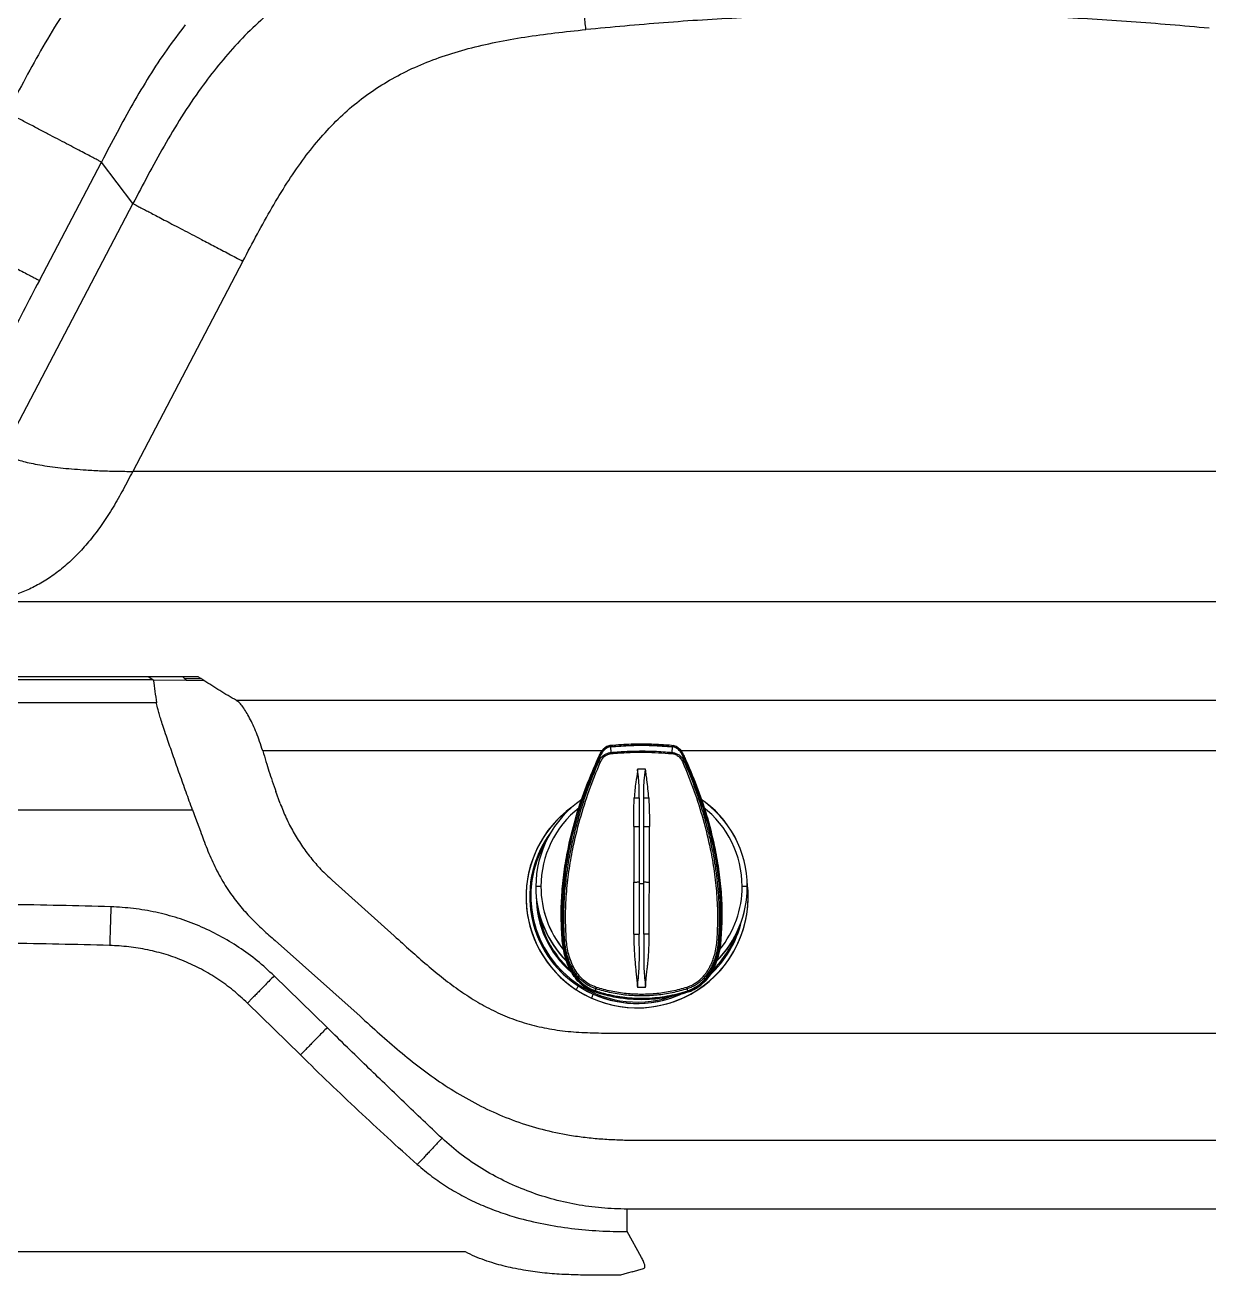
# Model space of a CAD drawing. Extents: x 400 to 501, y 484 to 634.
# Drawn here: x 434.14 to 456.06, y 505.78 to 528.93 of the extents above; entities that cross this region are included whole.
import ezdxf

# ---------------------------------------------------------------- set-up
doc = ezdxf.new("R2010")
doc.units = 0
doc.header["$MEASUREMENT"] = 0
doc.layers.add('DIM', color=3, linetype='Continuous')
doc.layers.add('GEOMETRY', color=3, linetype='Continuous', lineweight=25)

# ---------------------------------------------------------------- blocks, each defined once
blk = doc.blocks.new('2026 GRANDEE')
at = {"layer": 'GEOMETRY', "ltscale": 16}
for p, q in [((-16.02, -72.64), (-14.87, -70.446)), ((-14.286, -71.216), (-14.87, -70.446)), ((-14.286, -71.216), (-16.679, -75.782)), ((-12.25, -72.283), (-14.291, -76.177)), ((14.104, -76.177), (-14.291, -76.177)), ((-16.952, -78.589), (16.587, -78.589)), ((-13.91, -80.04), (-20.231, -80.04)), ((-13.995, -79.981), (-20.205, -79.981)), ((-13.366, -79.981), (-13.995, -79.981)), ((-13.995, -79.981), (-13.91, -80.04)), ((-13.91, -80.04), (-13.299, -80.047)), ((-13.082, -79.981), (-13.366, -79.981)), ((-13.333, -80.015), (-13.366, -79.981)), ((-13.299, -80.047), (-13.333, -80.015)), ((-13.299, -80.047), (-12.975, -80.051)), ((-12.975, -80.051), (-13.029, -80.016)), ((-13.852, -80.461), (-20.231, -80.461)), ((18.833, -80.421), (-12.37, -80.421)), ((-5.599, -81.353), (-11.883, -81.353)), ((14.452, -81.353), (-4.141, -81.353)), ((-11.559, -82.33), (-11.639, -82.109)), ((-20.231, -82.447), (-13.183, -82.447)), ((-13.183, -82.447), (-13.127, -82.601)), ((-13.127, -82.601), (-13.038, -82.844)), ((-10.597, -83.751), (-9.449, -84.779)), ((-11.654, -84.868), (-10.082, -86.27)), ((-10.691, -86.48), (-11.672, -85.522)), ((-11.186, -86.987), (-12.167, -86.028)), ((-8.129, -90.634), (-26.719, -90.634))]:
    blk.add_line(p, q, dxfattribs=at)
at = {"layer": 'GEOMETRY', "color": 4, "ltscale": 16}
for p, q in [((-5.446, -81.278), (-5.435, -81.383)), ((-4.304, -81.383), (-4.293, -81.278)), ((-5.681, -81.558), (-5.684, -81.558)), ((-5.683, -81.558), (-5.678, -81.545)), ((-5.665, -81.56), (-5.681, -81.558)), ((-4.074, -81.56), (-4.057, -81.558)), ((-4.061, -81.545), (-4.034, -81.609)), ((-4.057, -81.558), (-4.055, -81.558)), ((-6.829, -83.869), (-6.827, -83.869)), ((-2.912, -83.869), (-2.91, -83.869))]:
    blk.add_line(p, q, dxfattribs=at)
at = {"layer": 'GEOMETRY'}
for p, q in [((-6.312, -84.86), (-6.315, -84.861)), ((-6.294, -84.853), (-6.312, -84.86)), ((-3.427, -84.86), (-3.445, -84.853)), ((-3.427, -84.86), (-3.424, -84.861)), ((-6.041, -85.707), (-6.079, -85.777)), ((-6.041, -85.707), (-6.03, -85.685)), ((-5.767, -85.857), (-5.795, -85.933)), ((-5.726, -85.799), (-5.715, -85.761)), ((-4.795, -85.735), (-4.944, -85.735)), ((-4.012, -85.799), (-4.023, -85.761)), ((-4.632, -88.567), (44.506, -88.567)), ((45.241, -89.842), (-5.134, -89.842)), ((-4.868, -90.738), (-5.134, -90.259)), ((-5.04, -91.004), (-4.831, -90.941)), ((-5.256, -91.063), (-5.997, -91.063)), ((-5.137, -91.031), (-5.256, -91.063)), ((-5.04, -91.004), (-5.137, -91.031))]:
    blk.add_line(p, q, dxfattribs=at)
at = {"layer": 'GEOMETRY', "color": 3}
blk.add_line((-5.233, -86.582), (31.275, -86.582), dxfattribs=at)
at = {"layer": 'GEOMETRY', "color": 4, "ltscale": 16, "flags": 128}
blk.add_lwpolyline([(-5.455, -81.256), (-5.455, -81.256), (-5.455, -81.257), (-5.455, -81.257)], dxfattribs=at)
at = {"layer": 'GEOMETRY', "color": 4, "ltscale": 16}
for centre, radius, start, end in [((-7.092, -81.431), 1.647, 5.437, 6.0513), ((-4.929, -81.36), 0.507, 182.6817, 185.0909), ((-4.81, -81.36), 0.507, 354.9077, 357.3166), ((-5.715, -81.615), 0.0791, 61.7565, 75.6981), ((-5.668, -81.635), 0.0749, 63.1603, 87.9577), ((-4.071, -81.635), 0.0749, 92.0417, 116.8397), ((-4.023, -81.615), 0.0791, 104.3029, 118.2439), ((-4.956, -84.059), 2.053, 125.8545, 236.8229), ((-4.955, -84.059), 2.053, 125.8604, 245.8622), ((-4.873, -83.869), 1.954, 124.4071, 179.9871), ((-4.873, -83.865), 1.859, 128.323, 179.9903), ((-4.866, -83.869), 1.956, 0.0132, 56.5137), ((-4.866, -83.869), 1.954, 0.0132, 56.4542), ((-4.866, -83.865), 1.859, 0.0122, 52.3095), ((-4.956, -84.046), 1.984, 143.632, 236.8262), ((-4.955, -84.046), 1.985, 143.6387, 245.8637), ((-4.956, -84.042), 1.963, 149.3046, 236.8248), ((-4.951, -84.057), 2.057, 236.753, 7.3159), ((-4.951, -84.057), 2.056, 245.7739, 7.3235), ((-4.873, -83.869), 1.955, 180.0076, 224.6041), ((-4.873, -83.869), 1.955, 180.0076, 224.6305), ((-6.748, -84.646), 0.781, 88.8087, 95.7907), ((-4.873, -83.868), 1.954, 180.0075, 224.5071), ((-4.873, -83.868), 1.954, 180.0075, 224.526), ((-4.955, -84.041), 1.865, 180.1694, 229.3176), ((-4.873, -83.865), 1.859, 180.0047, 219.282), ((-4.873, -83.865), 1.859, 180.0047, 219.2018), ((-4.865, -83.869), 1.955, 315.0834, 359.9924), ((-4.865, -83.868), 1.954, 315.1889, 359.9924), ((-4.865, -83.865), 1.859, 321.13, 359.9953), ((-2.99, -84.646), 0.781, 84.2093, 91.1913), ((-4.955, -84.042), 1.846, 187.1885, 227.8536), ((-4.948, -84.045), 1.985, 312.2678, 346.4735), ((-4.948, -84.045), 1.985, 312.3719, 346.4738)]:
    blk.add_arc(centre, radius, start, end, dxfattribs=at)
at = {"layer": 'GEOMETRY'}
for centre, radius, start, end in [((-4.948, -84.041), 1.964, 315.3292, 339.7638), ((-6.315, -84.951), 0.0808, 91.1859, 105.2291), ((-6.286, -84.577), 0.276, 268.4132, 274.9644), ((-3.452, -84.577), 0.276, 265.0358, 271.587), ((-3.423, -84.951), 0.0808, 74.7721, 88.8147), ((-4.951, -84.041), 1.991, 236.8039, 296.3809), ((-4.951, -84.037), 1.97, 236.8043, 291.4021), ((-4.951, -84.041), 1.991, 245.8257, 296.4778), ((-5.456, -85.899), 0.295, 160.199, 164.2121), ((-4.869, -83.289), 2.652, 251.1526, 288.8474), ((-5.374, -85.841), 0.35, 162.1754, 166.8246), ((-4.365, -85.841), 0.35, 13.1754, 17.8246), ((-4.283, -85.899), 0.295, 15.7873, 19.8002)]:
    blk.add_arc(centre, radius, start, end, dxfattribs=at)
at = {"layer": 'GEOMETRY', "ltscale": 16}
for points, knots in [([(-6.129, -65.707), (-6.334, -65.728), (-6.749, -65.771), (-7.376, -65.854), (-8.013, -65.962), (-8.612, -66.096), (-9.167, -66.255), (-9.676, -66.434), (-10.175, -66.648), (-10.659, -66.899), (-11.123, -67.186), (-11.563, -67.508), (-11.975, -67.863), (-12.356, -68.245), (-12.706, -68.649), (-13.052, -69.102), (-13.388, -69.604), (-13.712, -70.147), (-14.007, -70.685), (-14.194, -71.041), (-14.286, -71.216)], [0, 0, 0, 0, 0.05909, 0.119723, 0.181694, 0.244786, 0.295929, 0.347549, 0.39952, 0.451711, 0.503988, 0.55621, 0.608231, 0.659908, 0.711091, 0.761642, 0.823723, 0.884349, 0.94325, 1, 1, 1, 1]), ([(-5.9, -67.993), (-5.91, -67.896), (-5.929, -67.701), (-5.958, -67.413), (-5.984, -67.154), (-6.007, -66.928), (-6.026, -66.736), (-6.044, -66.557), (-6.061, -66.393), (-6.075, -66.246), (-6.088, -66.117), (-6.099, -66.008), (-6.109, -65.908), (-6.118, -65.824), (-6.124, -65.758), (-6.128, -65.724), (-6.129, -65.707)], [0, 0, 0, 0, 0.086625, 0.172394, 0.256613, 0.318613, 0.379677, 0.44003, 0.5, 0.559969, 0.620322, 0.681387, 0.743386, 0.827606, 0.913375, 1, 1, 1, 1]), ([(-14.849, -66.676), (-14.991, -66.86), (-15.273, -67.226), (-15.651, -67.801), (-15.997, -68.381), (-16.314, -68.959), (-16.516, -69.343), (-16.615, -69.532)], [0, 0, 0, 0, 0.207597, 0.412195, 0.613117, 0.809455, 1, 1, 1, 1]), ([(5.639, -67.968), (5.159, -67.925), (4.199, -67.84), (2.757, -67.757), (1.313, -67.707), (-0.131, -67.693), (-1.576, -67.714), (-3.019, -67.77), (-4.461, -67.859), (-5.42, -67.949), (-5.9, -67.993)], [0, 0, 0, 0, 0.125031, 0.250033, 0.375017, 0.499991, 0.624966, 0.749953, 0.874961, 1, 1, 1, 1]), ([(-13.319, -67.908), (-13.435, -68.061), (-13.67, -68.367), (-13.989, -68.857), (-14.293, -69.368), (-14.584, -69.901), (-14.774, -70.263), (-14.87, -70.446)], [0, 0, 0, 0, 0.192926, 0.388805, 0.588218, 0.791735, 1, 1, 1, 1]), ([(-12.25, -72.283), (-12.162, -72.114), (-11.987, -71.782), (-11.72, -71.299), (-11.445, -70.844), (-11.158, -70.422), (-10.856, -70.036), (-10.535, -69.689), (-10.193, -69.379), (-9.827, -69.106), (-9.434, -68.867), (-9.011, -68.66), (-8.556, -68.484), (-8.072, -68.339), (-7.561, -68.221), (-7.025, -68.127), (-6.469, -68.052), (-6.091, -68.013), (-5.9, -67.993)], [0, 0, 0, 0, 0.07007, 0.137861, 0.203025, 0.265487, 0.325357, 0.383006, 0.43911, 0.494637, 0.550644, 0.608077, 0.667574, 0.729451, 0.793758, 0.860404, 0.929204, 1, 1, 1, 1]), ([(-14.87, -70.446), (-14.884, -70.439), (-14.913, -70.424), (-14.985, -70.386), (-15.077, -70.338), (-15.191, -70.278), (-15.323, -70.209), (-15.474, -70.13), (-15.639, -70.043), (-15.818, -69.95), (-16.007, -69.85), (-16.205, -69.746), (-16.409, -69.64), (-16.546, -69.568), (-16.615, -69.532)], [0, 0, 0, 0, 0.083336, 0.166672, 0.250005, 0.333336, 0.416668, 0.5, 0.583332, 0.666664, 0.749995, 0.833328, 0.916664, 1, 1, 1, 1]), ([(-14.286, -71.216), (-14.271, -71.224), (-14.241, -71.24), (-14.182, -71.271), (-14.106, -71.31), (-14.017, -71.357), (-13.92, -71.408), (-13.806, -71.468), (-13.675, -71.537), (-13.529, -71.613), (-13.369, -71.697), (-13.198, -71.786), (-12.997, -71.892), (-12.767, -72.012), (-12.51, -72.147), (-12.337, -72.238), (-12.25, -72.283)], [0, 0, 0, 0, 0.086621, 0.172387, 0.256605, 0.318606, 0.379672, 0.440027, 0.5, 0.559973, 0.620328, 0.681394, 0.743395, 0.827613, 0.913379, 1, 1, 1, 1]), ([(-17.764, -71.725), (-17.696, -71.761), (-17.558, -71.833), (-17.355, -71.94), (-17.157, -72.044), (-16.968, -72.143), (-16.789, -72.237), (-16.623, -72.323), (-16.473, -72.402), (-16.34, -72.472), (-16.227, -72.531), (-16.134, -72.58), (-16.062, -72.617), (-16.034, -72.632), (-16.02, -72.64)], [0, 0, 0, 0, 0.083336, 0.166672, 0.250005, 0.333336, 0.416668, 0.5, 0.583332, 0.666664, 0.749995, 0.833328, 0.916664, 1, 1, 1, 1]), ([(-16.02, -72.64), (-16.121, -72.832), (-16.322, -73.216), (-16.617, -73.795), (-16.905, -74.376), (-17.087, -74.761), (-17.179, -74.955)], [0, 0, 0, 0, 0.249401, 0.498257, 0.748294, 1, 1, 1, 1]), ([(-16.679, -75.782), (-16.668, -75.799), (-16.646, -75.833), (-16.592, -75.881), (-16.511, -75.926), (-16.405, -75.966), (-16.285, -76.001), (-16.139, -76.034), (-15.969, -76.065), (-15.781, -76.092), (-15.58, -76.116), (-15.37, -76.135), (-15.132, -76.152), (-14.868, -76.166), (-14.58, -76.175), (-14.387, -76.176), (-14.291, -76.177)], [0, 0, 0, 0, 0.085593, 0.170972, 0.256286, 0.319542, 0.381969, 0.444174, 0.507098, 0.569854, 0.63168, 0.693984, 0.755954, 0.837285, 0.918642, 1, 1, 1, 1]), ([(-14.291, -76.177), (-14.35, -76.29), (-14.467, -76.514), (-14.65, -76.84), (-14.845, -77.144), (-15.052, -77.421), (-15.268, -77.67), (-15.493, -77.888), (-15.725, -78.077), (-15.963, -78.235), (-16.207, -78.362), (-16.454, -78.461), (-16.703, -78.533), (-16.868, -78.571), (-16.952, -78.589)], [0, 0, 0, 0, 0.085908, 0.170002, 0.251612, 0.331196, 0.409687, 0.488108, 0.567429, 0.648523, 0.732117, 0.818682, 0.908233, 1, 1, 1, 1]), ([(-13.91, -80.04), (-13.9, -80.111), (-13.881, -80.251), (-13.861, -80.391), (-13.852, -80.461)], [0, 0, 0, 0, 0.50101, 1, 1, 1, 1]), ([(-13.333, -80.015), (-13.282, -80.015), (-13.181, -80.016), (-13.079, -80.016), (-13.029, -80.016)], [0, 0, 0, 0, 0.501409, 1, 1, 1, 1]), ([(-13.029, -80.016), (-13.037, -80.01), (-13.055, -79.999), (-13.073, -79.987), (-13.082, -79.981)], [0, 0, 0, 0, 0.468578, 1, 1, 1, 1]), ([(-12.37, -80.421), (-12.475, -80.36), (-12.686, -80.237), (-12.878, -80.113), (-12.975, -80.051)], [0, 0, 0, 0, 0.4949, 1, 1, 1, 1]), ([(-13.639, -81.164), (-13.658, -81.107), (-13.697, -80.993), (-13.744, -80.849), (-13.782, -80.73), (-13.813, -80.627), (-13.835, -80.549), (-13.847, -80.496), (-13.85, -80.473), (-13.852, -80.461)], [0, 0, 0, 0, 0.128679, 0.255941, 0.381505, 0.506749, 0.672553, 0.837851, 1, 1, 1, 1]), ([(-11.883, -81.353), (-11.902, -81.295), (-11.939, -81.18), (-12.001, -81.02), (-12.063, -80.874), (-12.126, -80.744), (-12.19, -80.631), (-12.253, -80.535), (-12.314, -80.46), (-12.352, -80.434), (-12.37, -80.421)], [0, 0, 0, 0, 0.129543, 0.253932, 0.375321, 0.495866, 0.617255, 0.740859, 0.870111, 1, 1, 1, 1]), ([(-13.183, -82.447), (-13.223, -82.337), (-13.303, -82.118), (-13.401, -81.843), (-13.478, -81.626), (-13.534, -81.466), (-13.589, -81.31), (-13.622, -81.213), (-13.639, -81.164)], [0, 0, 0, 0, 0.2482716, 0.4964977, 0.6215862, 0.7476007, 0.8737845, 1, 1, 1, 1]), ([(-11.883, -81.353), (-11.863, -81.419), (-11.825, -81.546), (-11.77, -81.733), (-11.707, -81.918), (-11.662, -82.044), (-11.639, -82.109)], [0, 0, 0, 0, 0.2616493, 0.4976706, 0.7378415, 1, 1, 1, 1]), ([(-11.559, -82.33), (-11.524, -82.42), (-11.454, -82.6), (-11.321, -82.857), (-11.169, -83.102), (-10.998, -83.334), (-10.809, -83.553), (-10.668, -83.685), (-10.597, -83.751)], [0, 0, 0, 0, 0.166955, 0.333612, 0.499931, 0.666227, 0.832871, 1, 1, 1, 1]), ([(-13.038, -82.844), (-13.018, -82.898), (-12.978, -83.006), (-12.915, -83.17), (-12.847, -83.334), (-12.773, -83.496), (-12.691, -83.655), (-12.602, -83.811), (-12.508, -83.956), (-12.411, -84.091), (-12.314, -84.214), (-12.211, -84.334), (-12.104, -84.449), (-11.993, -84.559), (-11.881, -84.665), (-11.768, -84.767), (-11.692, -84.834), (-11.654, -84.868)], [0, 0, 0, 0, 0.068727, 0.139577, 0.211793, 0.282421, 0.354385, 0.427087, 0.499485, 0.562725, 0.626781, 0.688929, 0.753263, 0.815855, 0.877867, 0.938903, 1, 1, 1, 1]), ([(-14.695, -84.242), (-14.696, -84.281), (-14.699, -84.361), (-14.703, -84.477), (-14.706, -84.588), (-14.71, -84.689), (-14.712, -84.78), (-14.715, -84.856), (-14.717, -84.918), (-14.718, -84.945), (-14.718, -84.958)], [0, 0, 0, 0, 0.125003, 0.250003, 0.375001, 0.5, 0.624999, 0.749997, 0.874997, 1, 1, 1, 1]), ([(-11.672, -85.522), (-11.775, -85.426), (-11.98, -85.236), (-12.321, -84.989), (-12.681, -84.772), (-13.061, -84.591), (-13.455, -84.445), (-13.862, -84.338), (-14.276, -84.266), (-14.556, -84.25), (-14.695, -84.242)], [0, 0, 0, 0, 0.124926, 0.250002, 0.3751, 0.500171, 0.625206, 0.750203, 0.87515, 1, 1, 1, 1]), ([(-11.672, -85.522), (-11.699, -85.549), (-11.753, -85.604), (-11.832, -85.685), (-11.907, -85.762), (-11.976, -85.833), (-12.039, -85.897), (-12.092, -85.951), (-12.136, -85.997), (-12.157, -86.017), (-12.167, -86.028)], [0, 0, 0, 0, 0.125002, 0.250002, 0.375001, 0.5, 0.624999, 0.749998, 0.874998, 1, 1, 1, 1]), ([(-10.082, -86.27), (-9.962, -86.379), (-9.72, -86.598), (-9.35, -86.92), (-8.964, -87.23), (-8.557, -87.522), (-8.129, -87.788), (-7.677, -88.023), (-7.205, -88.218), (-6.711, -88.371), (-6.277, -88.463), (-5.912, -88.514), (-5.621, -88.542), (-5.389, -88.555), (-5.214, -88.561), (-5.098, -88.564), (-4.98, -88.566), (-4.869, -88.566), (-4.753, -88.567), (-4.676, -88.567), (-4.632, -88.567)], [0, 0, 0, 0, 0.079969, 0.160061, 0.240797, 0.323093, 0.406234, 0.488449, 0.572764, 0.656906, 0.742265, 0.790135, 0.837946, 0.885838, 0.904404, 0.923923, 0.943037, 0.962011, 0.978652, 1, 1, 1, 1]), ([(-10.691, -86.48), (-10.718, -86.508), (-10.772, -86.563), (-10.851, -86.644), (-10.926, -86.721), (-10.996, -86.792), (-11.058, -86.856), (-11.111, -86.91), (-11.156, -86.956), (-11.176, -86.976), (-11.186, -86.987)], [0, 0, 0, 0, 0.125002, 0.250002, 0.375001, 0.5, 0.624999, 0.749998, 0.874998, 1, 1, 1, 1]), ([(-8.564, -88.53), (-8.681, -88.419), (-8.916, -88.197), (-9.27, -87.859), (-9.617, -87.525), (-9.966, -87.187), (-10.321, -86.842), (-10.565, -86.603), (-10.691, -86.48)], [0, 0, 0, 0, 0.1635104, 0.3283788, 0.4964679, 0.6534221, 0.8212659, 1, 1, 1, 1]), ([(-9.021, -89.015), (-9.206, -88.85), (-9.572, -88.522), (-10.112, -88.019), (-10.65, -87.508), (-11.006, -87.162), (-11.186, -86.987)], [0, 0, 0, 0, 0.2508104, 0.4975481, 0.7464884, 1, 1, 1, 1]), ([(-8.564, -88.53), (-8.588, -88.554), (-8.635, -88.604), (-8.703, -88.678), (-8.77, -88.748), (-8.832, -88.815), (-8.89, -88.876), (-8.941, -88.93), (-8.986, -88.978), (-9.009, -89.003), (-9.021, -89.015)], [0, 0, 0, 0, 0.125001, 0.250001, 0.375, 0.5, 0.625, 0.749999, 0.874999, 1, 1, 1, 1])]:
    blk.add_open_spline(points, degree=3, knots=knots, dxfattribs=at)
at = {"layer": 'GEOMETRY', "color": 4, "ltscale": 16}
for points, knots in [([(-5.696, -81.538), (-5.68, -81.503), (-5.653, -81.442), (-5.611, -81.365), (-5.568, -81.31), (-5.518, -81.27), (-5.476, -81.261), (-5.455, -81.256)], [0, 0, 0, 0, 0.303368, 0.514474, 0.674321, 0.83724, 1, 1, 1, 1]), ([(-5.455, -81.257), (-5.468, -81.26), (-5.495, -81.264), (-5.548, -81.292), (-5.603, -81.35), (-5.651, -81.441), (-5.68, -81.506), (-5.696, -81.541)], [0, 0, 0, 0, 0.101933, 0.21088, 0.448172, 0.710955, 1, 1, 1, 1]), ([(-4.277, -81.258), (-4.327, -81.253), (-4.42, -81.245), (-4.549, -81.237), (-4.655, -81.233), (-4.739, -81.23), (-4.824, -81.229), (-4.929, -81.229), (-5.072, -81.232), (-5.252, -81.24), (-5.383, -81.251), (-5.455, -81.257)], [0, 0, 0, 0, 0.128999, 0.238262, 0.327776, 0.397535, 0.452484, 0.542872, 0.664254, 0.816636, 1, 1, 1, 1]), ([(-5.453, -81.275), (-5.359, -81.267), (-5.173, -81.252), (-4.89, -81.245), (-4.594, -81.25), (-4.392, -81.266), (-4.285, -81.275)], [0, 0, 0, 0, 0.241588, 0.478449, 0.726087, 1, 1, 1, 1]), ([(-5.446, -81.278), (-5.318, -81.268), (-5.062, -81.248), (-4.677, -81.248), (-4.421, -81.268), (-4.293, -81.278)], [0, 0, 0, 0, 0.333567, 0.666433, 1, 1, 1, 1]), ([(-4.283, -81.256), (-4.283, -81.256), (-4.283, -81.256), (-4.284, -81.258), (-4.284, -81.261), (-4.284, -81.264), (-4.285, -81.268), (-4.285, -81.272), (-4.285, -81.275)], [0, 0, 0, 0, 0.238386, 0.367652, 0.499958, 0.63227, 0.761554, 1, 1, 1, 1]), ([(-4.044, -81.538), (-4.059, -81.504), (-4.088, -81.44), (-4.136, -81.349), (-4.191, -81.291), (-4.244, -81.264), (-4.271, -81.26), (-4.284, -81.257)], [0, 0, 0, 0, 0.2889979, 0.5517776, 0.7891028, 0.8980704, 1, 1, 1, 1]), ([(-4.283, -81.256), (-4.267, -81.26), (-4.233, -81.266), (-4.176, -81.302), (-4.124, -81.366), (-4.082, -81.452), (-4.056, -81.51), (-4.043, -81.538)], [0, 0, 0, 0, 0.1306659, 0.2598007, 0.5117478, 0.7575781, 1, 1, 1, 1]), ([(-5.446, -81.278), (-5.461, -81.281), (-5.493, -81.287), (-5.534, -81.312), (-5.569, -81.345), (-5.601, -81.388), (-5.629, -81.438), (-5.656, -81.497), (-5.674, -81.536), (-5.684, -81.558)], [0, 0, 0, 0, 0.121666, 0.249536, 0.36718, 0.49951, 0.661947, 0.814942, 1, 1, 1, 1]), ([(-5.678, -81.545), (-5.661, -81.507), (-5.632, -81.442), (-5.588, -81.362), (-5.546, -81.316), (-5.503, -81.286), (-5.471, -81.279), (-5.453, -81.275)], [0, 0, 0, 0, 0.34676, 0.581034, 0.734595, 0.852647, 1, 1, 1, 1]), ([(-5.665, -81.56), (-5.65, -81.531), (-5.622, -81.476), (-5.558, -81.423), (-5.495, -81.394), (-5.455, -81.387), (-5.435, -81.383)], [0, 0, 0, 0, 0.3224521, 0.5984742, 0.7990244, 1, 1, 1, 1]), ([(-5.634, -81.568), (-5.622, -81.545), (-5.6, -81.5), (-5.55, -81.449), (-5.493, -81.415), (-5.453, -81.408), (-5.433, -81.405)], [0, 0, 0, 0, 0.281724, 0.560129, 0.779527, 1, 1, 1, 1]), ([(-5.435, -81.383), (-5.396, -81.38), (-5.31, -81.372), (-5.169, -81.362), (-4.997, -81.356), (-4.802, -81.354), (-4.607, -81.36), (-4.441, -81.371), (-4.345, -81.38), (-4.304, -81.383)], [0, 0, 0, 0, 0.103397, 0.22814, 0.374241, 0.560701, 0.743939, 0.89036, 1, 1, 1, 1]), ([(-5.433, -81.405), (-5.328, -81.396), (-5.118, -81.38), (-4.741, -81.374), (-4.47, -81.393), (-4.305, -81.405)], [0, 0, 0, 0, 0.2800232, 0.5600511, 1, 1, 1, 1]), ([(-4.305, -81.405), (-4.288, -81.408), (-4.248, -81.414), (-4.19, -81.447), (-4.139, -81.5), (-4.116, -81.545), (-4.105, -81.568)], [0, 0, 0, 0, 0.1897963, 0.4446309, 0.7136823, 1, 1, 1, 1]), ([(-4.304, -81.383), (-4.284, -81.387), (-4.246, -81.393), (-4.197, -81.415), (-4.161, -81.439), (-4.139, -81.46), (-4.106, -81.496), (-4.089, -81.531), (-4.074, -81.56)], [0, 0, 0, 0, 0.1917154, 0.3827535, 0.5186202, 0.6209357, 0.6774605, 1, 1, 1, 1]), ([(-4.055, -81.558), (-4.064, -81.536), (-4.082, -81.497), (-4.11, -81.438), (-4.137, -81.388), (-4.169, -81.345), (-4.199, -81.317), (-4.225, -81.3), (-4.254, -81.285), (-4.277, -81.281), (-4.293, -81.278)], [0, 0, 0, 0, 0.185139, 0.337997, 0.500348, 0.632707, 0.750256, 0.815704, 0.878396, 1, 1, 1, 1]), ([(-4.285, -81.275), (-4.273, -81.277), (-4.242, -81.283), (-4.181, -81.321), (-4.122, -81.408), (-4.087, -81.487), (-4.065, -81.536), (-4.062, -81.542), (-4.061, -81.545)], [0, 0, 0, 0, 0.099255, 0.258846, 0.567178, 0.941311, 0.971565, 1, 1, 1, 1]), ([(-6.337, -84.873), (-6.346, -84.731), (-6.364, -84.448), (-6.349, -84.021), (-6.307, -83.595), (-6.227, -83.124), (-6.1, -82.613), (-5.922, -82.066), (-5.771, -81.714), (-5.696, -81.538)], [0, 0, 0, 0, 0.124021, 0.248299, 0.37298, 0.498091, 0.665411, 0.832929, 1, 1, 1, 1]), ([(-5.684, -81.558), (-5.747, -81.704), (-5.872, -81.996), (-6.028, -82.448), (-6.156, -82.909), (-6.254, -83.383), (-6.317, -83.87), (-6.344, -84.366), (-6.324, -84.696), (-6.315, -84.861)], [0, 0, 0, 0, 0.140207, 0.280852, 0.42152, 0.561898, 0.708441, 0.854417, 1, 1, 1, 1]), ([(-6.294, -84.853), (-6.298, -84.786), (-6.306, -84.651), (-6.309, -84.45), (-6.305, -84.25), (-6.295, -84.052), (-6.279, -83.857), (-6.257, -83.663), (-6.229, -83.472), (-6.182, -83.194), (-6.103, -82.832), (-5.978, -82.394), (-5.834, -81.969), (-5.721, -81.696), (-5.665, -81.56)], [0, 0, 0, 0, 0.059872, 0.119193, 0.178002, 0.236325, 0.294186, 0.3516, 0.408575, 0.465118, 0.601165, 0.735774, 0.868789, 1, 1, 1, 1]), ([(-6.262, -84.852), (-6.269, -84.712), (-6.282, -84.43), (-6.263, -84.007), (-6.218, -83.586), (-6.138, -83.123), (-6.015, -82.621), (-5.845, -82.085), (-5.704, -81.74), (-5.634, -81.568)], [0, 0, 0, 0, 0.124941, 0.249901, 0.374879, 0.499878, 0.666555, 0.833265, 1, 1, 1, 1]), ([(-4.945, -81.699), (-4.945, -81.699), (-4.945, -81.702), (-4.945, -81.711), (-4.949, -81.79), (-4.984, -81.96), (-4.997, -82.127), (-5.004, -82.225)], [0, 0, 0, 0, 0.0016074, 0.0156499, 0.05589, 0.446078, 1, 1, 1, 1]), ([(-4.944, -81.691), (-4.944, -81.692), (-4.943, -81.695), (-4.945, -81.697), (-4.945, -81.699)], [0, 0, 0, 0, 0.486281, 1, 1, 1, 1]), ([(-4.912, -82.226), (-4.912, -82.177), (-4.912, -82.084), (-4.916, -81.956), (-4.924, -81.856), (-4.933, -81.785), (-4.94, -81.741), (-4.943, -81.715), (-4.945, -81.703), (-4.945, -81.7), (-4.945, -81.699), (-4.945, -81.699), (-4.945, -81.699), (-4.945, -81.699)], [0, 0, 0, 0, 0.277786, 0.52401, 0.730115, 0.847317, 0.9314, 0.982122, 0.995106, 0.998553, 0.999523, 0.999822, 1, 1, 1, 1]), ([(-4.795, -81.691), (-4.82, -81.691), (-4.869, -81.691), (-4.919, -81.691), (-4.944, -81.691)], [0, 0, 0, 0, 0.5, 1, 1, 1, 1]), ([(-4.826, -82.226), (-4.827, -82.12), (-4.828, -81.943), (-4.805, -81.768), (-4.795, -81.698)], [0, 0, 0, 0, 0.600626, 1, 1, 1, 1]), ([(-4.795, -81.698), (-4.795, -81.697), (-4.795, -81.695), (-4.795, -81.692), (-4.795, -81.691)], [0, 0, 0, 0, 0.5, 1, 1, 1, 1]), ([(-4.734, -82.225), (-4.744, -82.113), (-4.758, -81.961), (-4.783, -81.794), (-4.791, -81.734), (-4.793, -81.712), (-4.793, -81.706), (-4.794, -81.702), (-4.795, -81.699), (-4.795, -81.698)], [0, 0, 0, 0, 0.632717, 0.860019, 0.958232, 0.975921, 0.985986, 0.994959, 1, 1, 1, 1]), ([(-4.105, -81.568), (-4.034, -81.74), (-3.893, -82.085), (-3.723, -82.621), (-3.601, -83.123), (-3.521, -83.586), (-3.475, -84.007), (-3.456, -84.43), (-3.47, -84.712), (-3.476, -84.852)], [0, 0, 0, 0, 0.1667404, 0.333451, 0.5001308, 0.6251329, 0.7501136, 0.8750695, 1, 1, 1, 1]), ([(-4.074, -81.56), (-4.039, -81.643), (-3.969, -81.809), (-3.873, -82.064), (-3.786, -82.321), (-3.72, -82.536), (-3.673, -82.708), (-3.639, -82.838), (-3.607, -82.97), (-3.578, -83.102), (-3.551, -83.236), (-3.505, -83.485), (-3.455, -83.855), (-3.423, -84.351), (-3.437, -84.685), (-3.445, -84.853)], [0, 0, 0, 0, 0.080377, 0.161274, 0.242636, 0.321508, 0.361033, 0.400752, 0.440661, 0.480759, 0.521043, 0.561511, 0.704797, 0.850853, 1, 1, 1, 1]), ([(-3.424, -84.861), (-3.415, -84.722), (-3.397, -84.441), (-3.411, -84.019), (-3.453, -83.596), (-3.532, -83.13), (-3.657, -82.623), (-3.832, -82.081), (-3.98, -81.732), (-4.055, -81.558)], [0, 0, 0, 0, 0.122832, 0.248396, 0.371902, 0.49825, 0.66532, 0.832791, 1, 1, 1, 1]), ([(-4.043, -81.538), (-3.967, -81.714), (-3.816, -82.066), (-3.638, -82.613), (-3.512, -83.124), (-3.432, -83.595), (-3.389, -84.021), (-3.375, -84.448), (-3.393, -84.731), (-3.402, -84.873)], [0, 0, 0, 0, 0.167071, 0.33459, 0.50191, 0.627022, 0.751703, 0.87598, 1, 1, 1, 1]), ([(-3.915, -81.892), (-3.907, -81.909), (-3.848, -82.049), (-3.756, -82.315), (-3.641, -82.687), (-3.55, -83.053), (-3.472, -83.455), (-3.417, -83.898), (-3.392, -84.384), (-3.412, -84.708), (-3.421, -84.87)], [0, 0, 0, 0, 0.017839, 0.149821, 0.276887, 0.401208, 0.521384, 0.679686, 0.84049, 1, 1, 1, 1]), ([(-5.014, -82.757), (-5.015, -82.668), (-5.016, -82.49), (-5.008, -82.313), (-5.004, -82.225)], [0, 0, 0, 0, 0.500184, 1, 1, 1, 1]), ([(-5.004, -82.225), (-4.988, -82.226), (-4.954, -82.227), (-4.926, -82.226), (-4.912, -82.226)], [0, 0, 0, 0, 0.500027, 1, 1, 1, 1]), ([(-4.912, -82.226), (-4.912, -82.329), (-4.912, -82.504), (-4.912, -82.681), (-4.912, -82.753)], [0, 0, 0, 0, 0.594026, 1, 1, 1, 1]), ([(-4.826, -82.753), (-4.827, -82.681), (-4.827, -82.504), (-4.827, -82.329), (-4.826, -82.226)], [0, 0, 0, 0, 0.407814, 1, 1, 1, 1]), ([(-4.826, -82.226), (-4.813, -82.226), (-4.785, -82.227), (-4.751, -82.226), (-4.734, -82.225)], [0, 0, 0, 0, 0.499972, 1, 1, 1, 1]), ([(-4.734, -82.225), (-4.73, -82.313), (-4.723, -82.49), (-4.724, -82.668), (-4.724, -82.757)], [0, 0, 0, 0, 0.499816, 1, 1, 1, 1]), ([(-6.317, -84.87), (-6.326, -84.744), (-6.342, -84.493), (-6.334, -84.109), (-6.302, -83.717), (-6.241, -83.311), (-6.165, -82.944), (-6.099, -82.717), (-6.073, -82.626)], [0, 0, 0, 0, 0.166977, 0.332698, 0.506196, 0.686684, 0.875075, 1, 1, 1, 1]), ([(-5.014, -82.757), (-5.005, -82.757), (-4.986, -82.757), (-4.959, -82.756), (-4.933, -82.755), (-4.919, -82.753), (-4.912, -82.753)], [0, 0, 0, 0, 0.247844, 0.500004, 0.752163, 1, 1, 1, 1]), ([(-5.014, -82.757), (-5.014, -82.928), (-5.014, -83.269), (-5.014, -83.612), (-5.014, -83.783)], [0, 0, 0, 0, 0.499872, 1, 1, 1, 1]), ([(-4.912, -82.753), (-4.912, -82.924), (-4.912, -83.266), (-4.912, -83.61), (-4.912, -83.782)], [0, 0, 0, 0, 0.499962, 1, 1, 1, 1]), ([(-4.826, -83.782), (-4.826, -83.61), (-4.826, -83.266), (-4.826, -82.924), (-4.826, -82.753)], [0, 0, 0, 0, 0.5000382, 1, 1, 1, 1]), ([(-4.826, -82.753), (-4.819, -82.753), (-4.805, -82.755), (-4.78, -82.756), (-4.752, -82.757), (-4.733, -82.757), (-4.724, -82.757)], [0, 0, 0, 0, 0.24784, 0.500001, 0.75216, 1, 1, 1, 1]), ([(-4.724, -83.783), (-4.724, -83.612), (-4.724, -83.269), (-4.724, -82.928), (-4.724, -82.757)], [0, 0, 0, 0, 0.500128, 1, 1, 1, 1]), ([(-5.014, -83.783), (-5.005, -83.783), (-4.986, -83.783), (-4.959, -83.783), (-4.933, -83.782), (-4.919, -83.782), (-4.912, -83.782)], [0, 0, 0, 0, 0.247841, 0.499996, 0.752155, 1, 1, 1, 1]), ([(-5.013, -84.749), (-5.013, -84.669), (-5.014, -84.508), (-5.013, -84.266), (-5.013, -84.025), (-5.014, -83.864), (-5.014, -83.783)], [0, 0, 0, 0, 0.250062, 0.50009, 0.750073, 1, 1, 1, 1]), ([(-4.912, -83.782), (-4.912, -83.787), (-4.912, -83.798), (-4.912, -83.809), (-4.912, -83.815)], [0, 0, 0, 0, 0.499999, 1, 1, 1, 1]), ([(-4.826, -83.815), (-4.833, -83.815), (-4.845, -83.814), (-4.869, -83.814), (-4.893, -83.814), (-4.906, -83.815), (-4.912, -83.815)], [0, 0, 0, 0, 0.2502413, 0.4999946, 0.749751, 1, 1, 1, 1]), ([(-4.912, -83.815), (-4.912, -83.971), (-4.912, -84.283), (-4.912, -84.595), (-4.912, -84.751)], [0, 0, 0, 0, 0.500057, 1, 1, 1, 1]), ([(-4.827, -84.751), (-4.827, -84.622), (-4.827, -84.31), (-4.827, -83.998), (-4.826, -83.815)], [0, 0, 0, 0, 0.413101, 1, 1, 1, 1]), ([(-4.826, -83.815), (-4.826, -83.808), (-4.827, -83.797), (-4.826, -83.786), (-4.826, -83.782)], [0, 0, 0, 0, 0.591867, 1, 1, 1, 1]), ([(-4.826, -83.782), (-4.819, -83.782), (-4.805, -83.782), (-4.78, -83.783), (-4.753, -83.783), (-4.734, -83.783), (-4.724, -83.783)], [0, 0, 0, 0, 0.247848, 0.500009, 0.752163, 1, 1, 1, 1]), ([(-4.726, -84.749), (-4.725, -84.588), (-4.725, -84.266), (-4.725, -83.944), (-4.724, -83.783)], [0, 0, 0, 0, 0.499987, 1, 1, 1, 1])]:
    blk.add_open_spline(points, degree=3, knots=knots, dxfattribs=at)
at = {"layer": 'GEOMETRY'}
for points, knots in [([(-14.695, -84.242), (-15.328, -84.225), (-16.594, -84.193), (-18.494, -84.193), (-19.76, -84.227), (-20.393, -84.244)], [0, 0, 0, 0, 0.333356, 0.666637, 1, 1, 1, 1]), ([(-14.718, -84.958), (-15.346, -84.942), (-16.602, -84.91), (-18.486, -84.911), (-19.742, -84.944), (-20.369, -84.96)], [0, 0, 0, 0, 0.333343, 0.666667, 1, 1, 1, 1]), ([(-12.167, -86.028), (-12.253, -85.947), (-12.425, -85.786), (-12.712, -85.577), (-13.016, -85.395), (-13.336, -85.243), (-13.67, -85.122), (-14.013, -85.034), (-14.364, -84.976), (-14.6, -84.964), (-14.718, -84.958)], [0, 0, 0, 0, 0.124779, 0.249651, 0.374543, 0.499455, 0.624425, 0.749496, 0.874693, 1, 1, 1, 1]), ([(-9.449, -84.779), (-9.347, -84.872), (-9.147, -85.054), (-8.844, -85.32), (-8.54, -85.571), (-8.229, -85.803), (-7.907, -86.01), (-7.574, -86.189), (-7.225, -86.336), (-6.859, -86.448), (-6.476, -86.524), (-6.076, -86.567), (-5.66, -86.582), (-5.377, -86.582), (-5.233, -86.582)], [0, 0, 0, 0, 0.086761, 0.171368, 0.254492, 0.336159, 0.416492, 0.495916, 0.575132, 0.655145, 0.736978, 0.821503, 0.909239, 1, 1, 1, 1]), ([(-5.74, -85.819), (-5.785, -85.8), (-5.877, -85.762), (-5.997, -85.672), (-6.097, -85.563), (-6.178, -85.439), (-6.241, -85.305), (-6.287, -85.164), (-6.32, -85.02), (-6.331, -84.922), (-6.337, -84.873)], [0, 0, 0, 0, 0.125277, 0.250464, 0.375418, 0.500502, 0.62538, 0.750307, 0.875168, 1, 1, 1, 1]), ([(-6.336, -84.873), (-6.33, -84.923), (-6.319, -85.015), (-6.291, -85.141), (-6.261, -85.241), (-6.231, -85.32), (-6.196, -85.397), (-6.146, -85.49), (-6.08, -85.581), (-6.005, -85.659), (-5.931, -85.72), (-5.843, -85.777), (-5.775, -85.804), (-5.739, -85.818)], [0, 0, 0, 0, 0.127932, 0.236469, 0.325621, 0.39538, 0.450263, 0.540391, 0.661928, 0.734609, 0.815196, 0.903649, 1, 1, 1, 1]), ([(-5.733, -85.799), (-5.773, -85.783), (-5.859, -85.748), (-5.981, -85.66), (-6.088, -85.543), (-6.174, -85.405), (-6.24, -85.251), (-6.292, -85.072), (-6.308, -84.94), (-6.317, -84.87)], [0, 0, 0, 0, 0.111092, 0.239624, 0.384431, 0.518573, 0.658018, 0.817433, 1, 1, 1, 1]), ([(-6.315, -84.861), (-6.306, -84.933), (-6.288, -85.078), (-6.224, -85.288), (-6.134, -85.471), (-6.017, -85.619), (-5.885, -85.732), (-5.779, -85.777), (-5.726, -85.799)], [0, 0, 0, 0, 0.186823, 0.373594, 0.560241, 0.706896, 0.853471, 1, 1, 1, 1]), ([(-5.715, -85.761), (-5.725, -85.758), (-5.745, -85.751), (-5.775, -85.739), (-5.807, -85.724), (-5.841, -85.707), (-5.875, -85.687), (-5.924, -85.654), (-5.98, -85.607), (-6.036, -85.549), (-6.078, -85.496), (-6.112, -85.446), (-6.142, -85.397), (-6.17, -85.343), (-6.196, -85.285), (-6.219, -85.224), (-6.241, -85.157), (-6.262, -85.077), (-6.282, -84.975), (-6.29, -84.897), (-6.294, -84.853)], [0, 0, 0, 0, 0.026745, 0.055527, 0.086348, 0.119205, 0.154096, 0.191024, 0.273358, 0.344158, 0.403418, 0.451129, 0.502396, 0.555559, 0.610629, 0.667595, 0.726459, 0.794349, 0.885543, 1, 1, 1, 1]), ([(-5.708, -85.734), (-5.75, -85.717), (-5.836, -85.684), (-5.948, -85.601), (-6.042, -85.5), (-6.118, -85.384), (-6.176, -85.258), (-6.219, -85.126), (-6.249, -84.99), (-6.258, -84.898), (-6.262, -84.852)], [0, 0, 0, 0, 0.124402, 0.248913, 0.373595, 0.498515, 0.623662, 0.748999, 0.874469, 1, 1, 1, 1]), ([(-5.013, -84.749), (-5.013, -84.788), (-5.012, -84.878), (-5.008, -84.985), (-5.004, -85.07), (-5.001, -85.12), (-4.997, -85.174), (-4.993, -85.23), (-4.987, -85.29), (-4.982, -85.346), (-4.977, -85.399), (-4.972, -85.45), (-4.966, -85.503), (-4.96, -85.561), (-4.954, -85.617), (-4.95, -85.662), (-4.948, -85.689), (-4.946, -85.704), (-4.945, -85.713), (-4.944, -85.719), (-4.944, -85.721)], [0, 0, 0, 0, 0.117483, 0.278062, 0.327163, 0.379188, 0.43416, 0.492128, 0.553176, 0.617395, 0.666408, 0.718463, 0.773543, 0.831571, 0.898216, 0.948337, 0.969626, 0.982103, 0.993555, 1, 1, 1, 1]), ([(-5.013, -84.749), (-5.004, -84.749), (-4.985, -84.749), (-4.958, -84.75), (-4.933, -84.75), (-4.919, -84.751), (-4.912, -84.751)], [0, 0, 0, 0, 0.247871, 0.499983, 0.752103, 1, 1, 1, 1]), ([(-4.944, -85.721), (-4.932, -85.612), (-4.909, -85.396), (-4.909, -85.074), (-4.911, -84.858), (-4.912, -84.751)], [0, 0, 0, 0, 0.338238, 0.670377, 1, 1, 1, 1]), ([(-4.827, -84.751), (-4.828, -84.858), (-4.829, -85.073), (-4.83, -85.396), (-4.807, -85.612), (-4.795, -85.721)], [0, 0, 0, 0, 0.329609, 0.661729, 1, 1, 1, 1]), ([(-4.726, -84.749), (-4.735, -84.749), (-4.754, -84.749), (-4.781, -84.749), (-4.806, -84.75), (-4.82, -84.75), (-4.827, -84.751)], [0, 0, 0, 0, 0.247915, 0.499992, 0.752096, 1, 1, 1, 1]), ([(-4.795, -85.721), (-4.795, -85.721), (-4.795, -85.72), (-4.794, -85.72), (-4.794, -85.718), (-4.793, -85.713), (-4.793, -85.705), (-4.791, -85.674), (-4.788, -85.613), (-4.78, -85.527), (-4.77, -85.433), (-4.761, -85.362), (-4.755, -85.317), (-4.753, -85.301), (-4.753, -85.294), (-4.752, -85.291), (-4.752, -85.289), (-4.752, -85.288), (-4.752, -85.282), (-4.75, -85.261), (-4.747, -85.229), (-4.743, -85.186), (-4.74, -85.143), (-4.736, -85.091), (-4.731, -85.003), (-4.727, -84.888), (-4.726, -84.793), (-4.726, -84.749)], [0, 0, 0, 0, 0.000307, 0.000689, 0.002359, 0.00487, 0.015779, 0.029767, 0.099727, 0.203575, 0.29637, 0.391501, 0.424057, 0.436575, 0.441732, 0.445635, 0.445764, 0.446908, 0.450201, 0.462843, 0.512293, 0.549063, 0.59385, 0.646669, 0.707558, 0.864821, 1, 1, 1, 1]), ([(-3.476, -84.852), (-3.481, -84.898), (-3.49, -84.989), (-3.512, -85.094), (-3.534, -85.168), (-3.548, -85.213), (-3.564, -85.257), (-3.582, -85.3), (-3.602, -85.342), (-3.618, -85.372), (-3.633, -85.399), (-3.647, -85.422), (-3.666, -85.451), (-3.684, -85.477), (-3.704, -85.504), (-3.722, -85.525), (-3.737, -85.542), (-3.749, -85.555), (-3.764, -85.57), (-3.781, -85.587), (-3.796, -85.6), (-3.809, -85.612), (-3.821, -85.622), (-3.83, -85.629), (-3.839, -85.635), (-3.852, -85.645), (-3.876, -85.661), (-3.901, -85.677), (-3.923, -85.689), (-3.946, -85.7), (-3.981, -85.717), (-4.012, -85.727), (-4.031, -85.734)], [0, 0, 0, 0, 0.12389, 0.2490422, 0.2910501, 0.3331905, 0.3754627, 0.4178644, 0.4603942, 0.5030521, 0.508343, 0.545421, 0.5746636, 0.6028237, 0.6312627, 0.6652437, 0.677505, 0.6933287, 0.7127119, 0.7356518, 0.7569236, 0.7686722, 0.7827484, 0.799151, 0.8005665, 0.8129604, 0.843003, 0.8782141, 0.8934971, 0.9108344, 0.9463377, 1, 1, 1, 1]), ([(-3.445, -84.853), (-3.447, -84.882), (-3.452, -84.933), (-3.462, -85.002), (-3.474, -85.063), (-3.492, -85.137), (-3.518, -85.222), (-3.554, -85.315), (-3.607, -85.419), (-3.671, -85.514), (-3.748, -85.597), (-3.815, -85.656), (-3.884, -85.701), (-3.945, -85.732), (-3.99, -85.75), (-4.014, -85.758), (-4.023, -85.761)], [0, 0, 0, 0, 0.074981, 0.134306, 0.184803, 0.238472, 0.331835, 0.418756, 0.499217, 0.639248, 0.715864, 0.79683, 0.872882, 0.9321, 0.974478, 1, 1, 1, 1]), ([(-4.012, -85.799), (-3.967, -85.78), (-3.877, -85.743), (-3.759, -85.654), (-3.66, -85.545), (-3.58, -85.422), (-3.518, -85.289), (-3.473, -85.149), (-3.44, -85.006), (-3.429, -84.909), (-3.424, -84.861)], [0, 0, 0, 0, 0.124892, 0.249807, 0.374759, 0.499756, 0.624788, 0.749847, 0.874921, 1, 1, 1, 1]), ([(-4.006, -85.82), (-3.975, -85.808), (-3.915, -85.786), (-3.816, -85.728), (-3.732, -85.659), (-3.665, -85.585), (-3.624, -85.532), (-3.582, -85.469), (-3.532, -85.38), (-3.477, -85.245), (-3.427, -85.07), (-3.411, -84.938), (-3.402, -84.865)], [0, 0, 0, 0, 0.083442, 0.159059, 0.286796, 0.354743, 0.40886, 0.454173, 0.544594, 0.665763, 0.817554, 1, 1, 1, 1]), ([(-3.421, -84.87), (-3.429, -84.93), (-3.443, -85.055), (-3.492, -85.234), (-3.562, -85.402), (-3.652, -85.546), (-3.757, -85.659), (-3.875, -85.746), (-3.96, -85.781), (-4.005, -85.799)], [0, 0, 0, 0, 0.1565639, 0.3243812, 0.4789479, 0.6246758, 0.7617602, 0.8753803, 1, 1, 1, 1]), ([(-3.402, -84.873), (-3.407, -84.922), (-3.418, -85.02), (-3.451, -85.164), (-3.497, -85.305), (-3.56, -85.439), (-3.641, -85.563), (-3.742, -85.672), (-3.861, -85.762), (-3.953, -85.8), (-3.999, -85.819)], [0, 0, 0, 0, 0.124833, 0.249695, 0.374621, 0.4995, 0.624583, 0.749537, 0.874723, 1, 1, 1, 1]), ([(-3.999, -85.819), (-4.093, -85.848), (-4.282, -85.905), (-4.574, -85.951), (-4.869, -85.968), (-5.164, -85.951), (-5.457, -85.905), (-5.645, -85.848), (-5.74, -85.819)], [0, 0, 0, 0, 0.166671, 0.333332, 0.499997, 0.666661, 0.833324, 1, 1, 1, 1]), ([(-4.005, -85.799), (-4.073, -85.821), (-4.202, -85.861), (-4.394, -85.901), (-4.579, -85.928), (-4.765, -85.942), (-4.95, -85.943), (-5.134, -85.931), (-5.321, -85.906), (-5.522, -85.865), (-5.66, -85.822), (-5.733, -85.799)], [0, 0, 0, 0, 0.121342, 0.229698, 0.334211, 0.440391, 0.547008, 0.649983, 0.754165, 0.868787, 1, 1, 1, 1]), ([(-4.023, -85.761), (-4.116, -85.788), (-4.299, -85.84), (-4.579, -85.882), (-4.86, -85.898), (-5.143, -85.884), (-5.431, -85.842), (-5.62, -85.789), (-5.715, -85.761)], [0, 0, 0, 0, 0.16769, 0.332135, 0.49348, 0.658078, 0.826864, 1, 1, 1, 1]), ([(-4.031, -85.734), (-4.122, -85.76), (-4.304, -85.812), (-4.585, -85.854), (-4.869, -85.869), (-5.153, -85.854), (-5.435, -85.812), (-5.617, -85.76), (-5.708, -85.734)], [0, 0, 0, 0, 0.1666641, 0.3333263, 0.499994, 0.6666709, 0.8333437, 1, 1, 1, 1]), ([(-4.944, -85.721), (-4.944, -85.723), (-4.944, -85.728), (-4.944, -85.733), (-4.944, -85.735)], [0, 0, 0, 0, 0.5, 1, 1, 1, 1]), ([(-4.795, -85.735), (-4.795, -85.733), (-4.795, -85.728), (-4.795, -85.723), (-4.795, -85.721)], [0, 0, 0, 0, 0.5, 1, 1, 1, 1]), ([(-5.134, -89.842), (-5.293, -89.837), (-5.61, -89.829), (-6.082, -89.762), (-6.544, -89.657), (-6.991, -89.509), (-7.421, -89.323), (-7.83, -89.097), (-8.216, -88.837), (-8.448, -88.632), (-8.564, -88.53)], [0, 0, 0, 0, 0.126873, 0.253373, 0.379511, 0.504633, 0.629104, 0.753093, 0.876714, 1, 1, 1, 1]), ([(-9.021, -89.015), (-8.931, -89.09), (-8.753, -89.241), (-8.464, -89.438), (-8.161, -89.613), (-7.845, -89.764), (-7.521, -89.892), (-7.134, -90.016), (-6.683, -90.123), (-6.169, -90.204), (-5.652, -90.251), (-5.306, -90.257), (-5.134, -90.259)], [0, 0, 0, 0, 0.0838365, 0.1677409, 0.2516924, 0.3355525, 0.4194061, 0.5029076, 0.6277637, 0.7523801, 0.8763053, 1, 1, 1, 1]), ([(-5.997, -91.063), (-6.113, -91.059), (-6.351, -91.053), (-6.705, -91.024), (-7.006, -90.982), (-7.247, -90.937), (-7.426, -90.895), (-7.602, -90.847), (-7.777, -90.79), (-7.957, -90.721), (-8.071, -90.663), (-8.129, -90.634)], [0, 0, 0, 0, 0.160037, 0.326095, 0.488474, 0.578395, 0.662252, 0.74008, 0.827893, 0.912561, 1, 1, 1, 1]), ([(-4.831, -90.941), (-4.823, -90.936), (-4.806, -90.925), (-4.808, -90.879), (-4.827, -90.816), (-4.855, -90.764), (-4.868, -90.738)], [0, 0, 0, 0, 0.2477529, 0.5005809, 0.7532789, 1, 1, 1, 1])]:
    blk.add_open_spline(points, degree=3, knots=knots, dxfattribs=at)
at = {"layer": 'GEOMETRY', "ltscale": 16}
blk.add_open_spline([(-5.134, -90.259), (-5.134, -90.228), (-5.134, -90.165), (-5.134, -90.061), (-5.134, -89.952), (-5.134, -89.879), (-5.134, -89.842)], degree=3, dxfattribs=at)

msp = doc.modelspace()

# ---------------------------------------------------------------- block references
at = {"layer": 'DIM'}
msp.add_blockref('2026 GRANDEE', (450.425, 596.84), dxfattribs=at)

doc.saveas('drawing.dxf')
